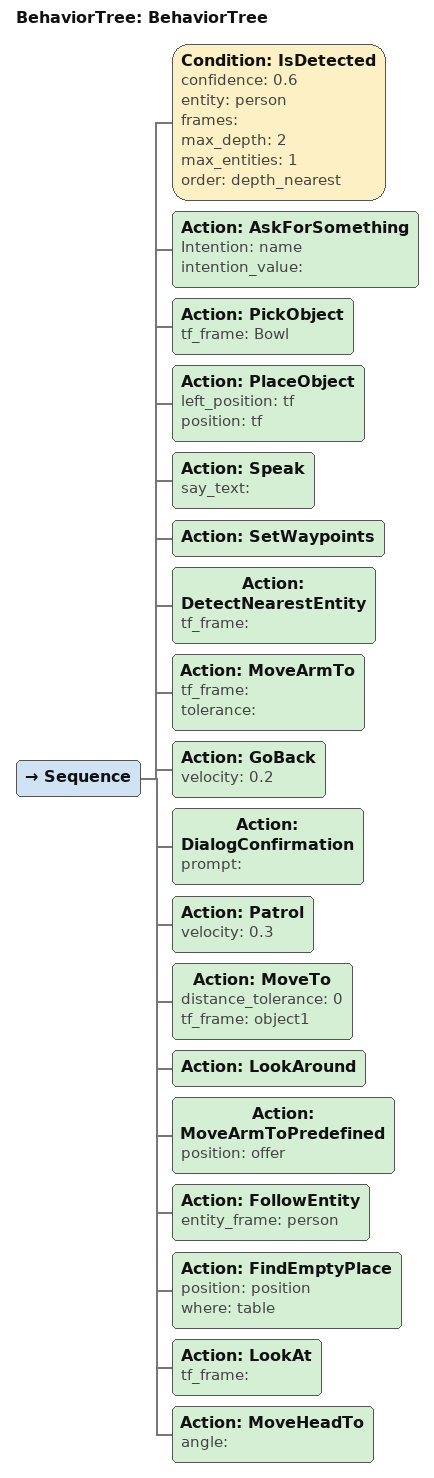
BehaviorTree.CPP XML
<?xml version="1.0"?>
<root main_tree_to_execute="BehaviorTree">
    <BehaviorTree ID="BehaviorTree">
        <Sequence>
            <Condition ID="IsDetected" confidence="0.6" entity="person" frames="" max_depth="2" max_entities="1" order="depth_nearest"/>
            <Action ID="AskForSomething" Intention="name" intention_value=""/>
            <Action ID="PickObject" tf_frame="Bowl"/>
            <Action ID="PlaceObject" left_position="tf" position="tf"/>
            <Action ID="Speak" say_text=""/>
            <Action ID="SetWaypoints"/>
            <Action ID="DetectNearestEntity" tf_frame=""/>
            <Action ID="MoveArmTo" tf_frame="" tolerance=""/>
            <Action ID="GoBack" velocity="0.2"/>
            <Action ID="DialogConfirmation" prompt=""/>
            <Action ID="Patrol" velocity="0.3"/>
            <Action ID="MoveTo" distance_tolerance="0" tf_frame="object1"/>
            <Action ID="LookAround"/>
            <Action ID="MoveArmToPredefined" position="offer"/>
            <Action ID="FollowEntity" entity_frame="person"/>
            <Action ID="FindEmptyPlace" position="position" where="table"/>
            <Action ID="LookAt" tf_frame=""/>
            <Action ID="MoveHeadTo" angle=""/>
        </Sequence>
    </BehaviorTree>
</root>
